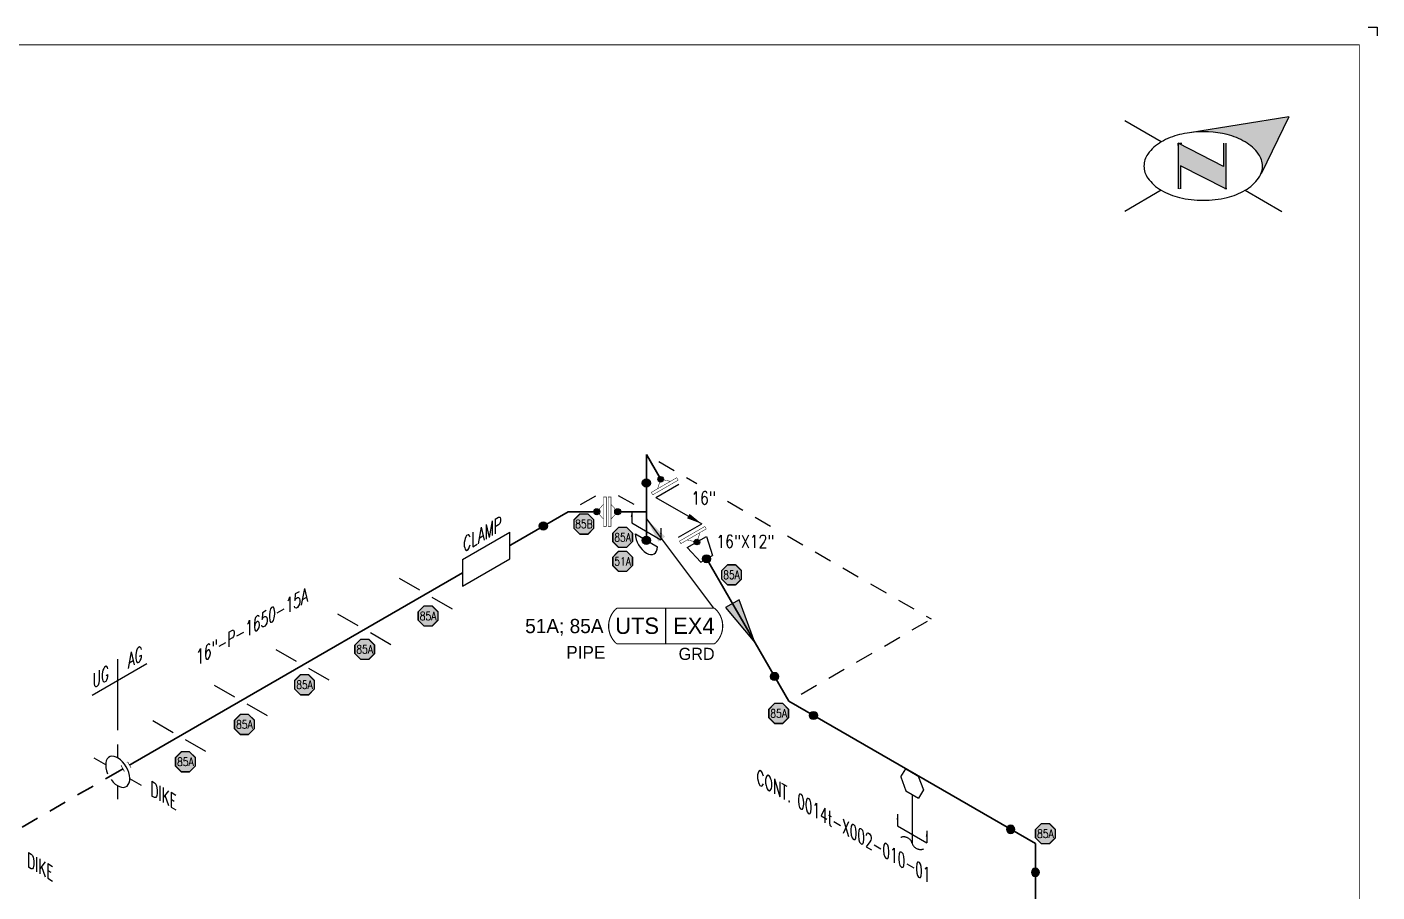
# Model space of a CAD drawing. Header units: inches. Extents: x 0 to 17.2, y 0 to 11.2.
# Drawn here: x 7.77 to 17.25, y 5.18 to 11.25 of the extents above; entities that cross this region are included whole.
import ezdxf
from ezdxf.enums import TextEntityAlignment as Align

# ---------------------------------------------------------------- set-up
doc = ezdxf.new("R2010")
doc.units = ezdxf.units.IN
doc.header["$MEASUREMENT"] = 0
doc.linetypes.add('HIDDEN2', pattern=[0.1875, 0.125, -0.0625])
for name, color, linetype in [('3', 1, 'Continuous'), ('BORDER', 3, 'Continuous'), ('COMP', 1, 'Continuous'), ('Continuation', 7, 'Continuous'), ('DL', 20, 'Continuous'), ('FITTINGS', 4, 'Continuous'), ('FLOW', 1, 'Continuous'), ('PART_PCML', 7, 'Continuous'), ('PART_SelectedCML_UT', 132, 'Continuous'), ('PIPE-ANNO', 150, 'HIDDEN2'), ('TEXT', 7, 'Continuous'), ('UNAS.PIPE', 251, 'Continuous'), ('WELD POINTS', 41, 'Continuous'), ('Welds', 7, 'Continuous')]:
    doc.layers.add(name, color=color, linetype=linetype)
doc.layers.add('PIPE', color=7, linetype='Continuous', lineweight=30)
doc.styles.add('CMLPAS', font='')
doc.styles.add('PART_Standard', font='romans', dxfattribs={"width": 0.8, "height": 0.09})
doc.styles.add('Richmond', font='arial.ttf')
doc.styles.add('SIMPLEX', font='ROMANS')
doc.styles.get("Standard").update_dxf_attribs({"font": 'arial.ttf'})
doc.styles.get('CMLPAS').set_extended_font_data('Cordia New')
doc.dimstyles.new('Richmond', dxfattribs={"dimtxt": 0.18, "dimasz": 0.18, "dimexe": 0.18, "dimexo": 0.0625, "dimgap": 0.09, "dimtad": 0, "dimtih": 1, "dimtoh": 1, "dimdec": 4, "dimzin": 0, "dimdsep": 46, "dimtxsty": 'Richmond', "dimcen": 0.09, "dimadec": 0, "dimazin": 0, "dimtfac": 1, "dimtdec": 4, "dimtofl": 0, "dimtmove": 0, "dimatfit": 3, "dimfxl": 1, "dimtolj": 1, "dimtzin": 0, "dimarcsym": 0})
doc.dimstyles.get("Standard").update_dxf_attribs({"dimtxt": 0.18, "dimasz": 0.18, "dimexe": 0.18, "dimexo": 0.0625, "dimgap": 0.09, "dimtad": 0, "dimtih": 1, "dimtoh": 1, "dimdec": 4, "dimzin": 0, "dimdsep": 46, "dimtxsty": 'Standard', "dimcen": 0.09, "dimadec": 0, "dimazin": 0, "dimtfac": 1, "dimtdec": 4, "dimtofl": 0, "dimtmove": 0, "dimatfit": 3, "dimfxl": 1, "dimtolj": 1, "dimtzin": 0, "dimarcsym": 0})

# ---------------------------------------------------------------- blocks, each defined once
blk = doc.blocks.new('north2')
at = {"layer": 'BORDER'}
for points in [[(-0.706, -0.7673, -0.156851), (-0.679, -0.8512, -0.095667), (-0.6893, -0.9048), (-0.4945, -0.5044), (-1.1905, -0.6173, -0.092194), (-0.9281, -0.6306, -0.072341), (-0.8009, -0.6813, -0.106617)], [(-0.9381, -1.0109), (-0.9364, -1.0092), (-0.9364, -0.6907), (-0.9524, -0.6907), (-0.9524, -0.8533), (-1.2701, -0.6907), (-1.2701, -0.7067), (-1.2701, -1.0118), (-1.254, -1.0118), (-1.254, -0.8492)]]:
    blk.add_hatch(color=7, dxfattribs=at).paths.add_polyline_path(points)
at = {"layer": 'BORDER', "color": 7}
for p, q in [((-1.3895, -0.6813), (-1.6462, -0.5331)), ((-0.4945, -0.5044), (-1.1905, -0.6173)), ((-0.4945, -0.5044), (-0.6893, -0.9048)), ((-1.2701, -0.6907), (-1.2701, -1.0118)), ((-0.9524, -0.8533), (-1.2701, -0.6907)), ((-1.2701, -0.7067), (-1.2701, -0.6907)), ((-1.262, -0.6907), (-1.246, -0.6907)), ((-0.9524, -0.6907), (-0.9524, -0.8533)), ((-0.9364, -0.6907), (-0.9364, -1.0118)), ((-0.9364, -1.0118), (-1.254, -0.8492)), ((-1.254, -0.8492), (-1.254, -1.0118)), ((-1.3895, -1.0211), (-1.6462, -1.1694)), ((-1.2603, -1.0109), (-1.262, -1.0092)), ((-0.9283, -1.0118), (-0.9444, -1.0118)), ((-0.8009, -1.0211), (-0.5441, -1.1694))]:
    blk.add_line(p, q, dxfattribs=at)
for centre, radius, start, end in [((-1.1517, -1.0932), 0.4756, 103.44948, 120), ((-1.0952, -1.3294), 0.7185, 97.62035, 103.44948), ((-1.0952, -1.3294), 0.7185, 76.55052, 97.62035), ((-1.0387, -1.0932), 0.4756, 60, 76.55052), ((-1.2376, -0.9443), 0.3037, 120, 144.34287), ((-0.9527, -0.9443), 0.3037, 35.65713, 60), ((-1.3674, -0.8512), 0.144, 144.34287, 180), ((-1.3674, -0.8512), 0.144, 180, 215.65713), ((-0.823, -0.8512), 0.144, 360, 35.65713), ((-0.823, -0.8512), 0.144, 337.57958, 360), ((-1.2376, -0.7582), 0.3037, 215.65713, 240), ((-0.9527, -0.7582), 0.3037, 300, 324.34287), ((-0.823, -0.8512), 0.144, 324.34287, 337.55468), ((-1.1517, -0.6093), 0.4756, 240, 256.55052), ((-1.0387, -0.6093), 0.4756, 283.44948, 300), ((-1.0952, -0.373), 0.7185, 256.55052, 270), ((-1.0952, -0.373), 0.7185, 270, 283.44948)]:
    blk.add_arc(centre, radius, start, end, dxfattribs=at)
blk = doc.blocks.new('A$C6804a2e5')
blk.add_blockref('north2', (0, 0))
blk = doc.blocks.new('A$C860dd1f6')
at = {"layer": 'PIPE'}
blk.add_blockref('A$C6804a2e5', (0, 0), dxfattribs=at)
blk = doc.blocks.new('Border')
at = {"layer": 'BORDER', "const_width": 0.005}
blk.add_lwpolyline([(0.25, 0.25), (17.25, 0.25), (17.25, 11.25), (0.25, 11.25)], close=True, dxfattribs=at)
blk = doc.blocks.new('6_PASS-THROUGH_GRADE_00')
at = {"color": 0, "linetype": 'ByBlock', "lineweight": -2}
for p, q in [((-0.1662, 0.0959), (-0.0846, 0.0489)), ((0.0846, 0.0489), (0.1662, 0.0959)), ((-0.1662, -0.0959), (-0.0846, -0.0489)), ((-0.0241, -0.045), (0, -0.045)), ((-0.0241, -0.0932), (0, -0.0932)), ((0, -0.045), (0, -0.0932)), ((0, -0.045), (0.0241, -0.045)), ((0, -0.0932), (0.0241, -0.0932)), ((0.0846, -0.0489), (0.1662, -0.0959))]:
    blk.add_line(p, q, dxfattribs=at)
blk.add_wipeout([(-0.0241, -0.045), (0.0241, -0.045), (0.0241, -0.0932), (-0.0241, -0.0932)], dxfattribs=at)
blk.add_ellipse((0, 0), major_axis=(-0.1197, 0), ratio=0.57735, start_param=4.915034, end_param=10.792929, dxfattribs=at)
blk = doc.blocks.new('1_Text_330')
at = {"layer": 'TEXT', "style": 'PART_Standard', "oblique": 330, "width": 0.8}
blk.add_attdef('3/4"', (0, 0), '', height=0.09, rotation=330, dxfattribs=at)
blk = doc.blocks.new('4_SUPPORT_I-BEAM_30')
at = {"color": 0, "linetype": 'ByBlock', "lineweight": -2}
for p, q in [((-0.0435, 0.0251), (-0.1857, 0.1072)), ((0.1857, -0.1072), (0.0435, -0.0251))]:
    blk.add_line(p, q, dxfattribs=at)
blk = doc.blocks.new('2_WELD_SINGLE_00')
at = {"linetype": 'ByBlock', "lineweight": -2}
h = blk.add_hatch(color=0, dxfattribs=at)
edge = h.paths.add_edge_path()
edge.add_arc((0, 0), 0.0286, 0, 360)
at = {"color": 0, "linetype": 'ByBlock', "lineweight": -2}
blk.add_circle((0, 0), 0.0286, dxfattribs=at)
blk = doc.blocks.new('*U101')
at = {"layer": 'WELD POINTS', "rotation": 270}
blk.add_blockref('2_WELD_SINGLE_00', (0, 0.2009), dxfattribs=at)
at = {"layer": 'WELD POINTS'}
blk.add_blockref('2_WELD_SINGLE_00', (0, -0.2009), dxfattribs=at)
blk = doc.blocks.new('A09')
at = {"layer": 'Welds'}
h = blk.add_hatch(color=256, dxfattribs=at)
h.dxf.hatch_style = 1
h.paths.add_polyline_path([(-0.03, 0, 1), (0.03, 0, 1)])
blk.add_circle((0, 0), 0.03, dxfattribs=at)
blk = doc.blocks.new('*U102')
blk.add_wipeout([(0, 0.0812), (-0.1029, 0.0341), (-0.1029, -0.0341), (0, -0.0812), (0.1029, -0.0341), (0.1029, 0.0341)])
at = {"linetype": 'Continuous', "const_width": 0.00347}
for points in [[(0.1029, 0.0263), (-0.1029, 0.0263), (-0.1029, 0.0063), (0.1029, 0.0063)], [(-0.1029, -0.0063), (0.1029, -0.0063), (0.1029, -0.0263), (-0.1029, -0.0263)]]:
    blk.add_lwpolyline(points, close=True, dxfattribs=at)
for points in [[(0.052, 0.0263), (0, 0.0735), (-0.052, 0.0263)], [(0.052, -0.0263), (0, -0.0735), (-0.052, -0.0263)]]:
    blk.add_lwpolyline(points, dxfattribs=at)
at = {"layer": 'Welds', "xscale": 0.7, "yscale": 0.7, "zscale": 0.7}
for p in [(0, 0.0735), (0, -0.0735)]:
    blk.add_blockref('A09', p, dxfattribs=at)
blk = doc.blocks.new('3_VALVE_FLANGE_CHECK_00')
at = {"color": 0, "linetype": 'ByBlock', "lineweight": -2}
blk.add_wipeout([(0.1875, 0.0937), (-0.1875, 0.0937), (-0.1875, -0.0938), (0.1875, -0.0938)], dxfattribs=at)
for p, q in [((-0.1875, -0.0938), (-0.1875, 0.0937)), ((-0.1604, -0.0938), (-0.1604, 0.0937)), ((-0.1604, -0.0938), (0.1604, 0.0937)), ((0.1604, -0.0938), (0.1604, 0.0937)), ((0.1875, -0.0938), (0.1875, 0.0937))]:
    blk.add_line(p, q, dxfattribs=at)
blk.add_solid([(0.0578, 0.0547), (0.1604, 0.0937), (0.076, 0.0235)], dxfattribs=at)
blk = doc.blocks.new('*U104')
blk.add_wipeout([(-0.0221, -0.0043), (-0.0221, -0.1073), (0.012, -0.1073), (0.0592, -0.0043), (0.012, 0.0986), (-0.0221, 0.0986)]).dxf.layer = 'COMP'
at = {"layer": 'COMP', "linetype": 'Continuous', "const_width": 0.00347}
blk.add_lwpolyline([(0.01, -0.1058), (0.01, 0.1001), (-0.01, 0.1001), (-0.01, -0.1058)], close=True, dxfattribs=at)
blk.add_lwpolyline([(0.01, -0.0549), (0.0572, -0.0029), (0.01, 0.0491)], dxfattribs=at)
at = {"layer": '3', "xscale": 0.65, "yscale": 0.65, "zscale": 0.65}
blk.add_blockref('A09', (0.0572, -0.0029), dxfattribs=at)
blk = doc.blocks.new('1_Text_00')
at = {"layer": 'TEXT', "style": 'PART_Standard', "width": 0.8}
blk.add_attdef('TEXT', (-0.062, -0.0144), '', height=0.09, dxfattribs=at)
blk = doc.blocks.new('2_REDUCER_THREAD_CONCENTRIC_00')
at = {"color": 0, "linetype": 'ByBlock', "lineweight": -2}
blk.add_wipeout([(0.0677, 0.0469), (-0.0677, 0.0781), (-0.0677, -0.0781), (0.0677, -0.0469)], dxfattribs=at)
for p, q in [((-0.0677, -0.0781), (-0.0677, 0.0781)), ((-0.0677, 0.0781), (0.0677, 0.0469)), ((0.0677, -0.0469), (0.0677, 0.0469)), ((-0.0677, -0.0781), (0.0677, -0.0469))]:
    blk.add_line(p, q, dxfattribs=at)
blk = doc.blocks.new('*U106')
at = {"layer": 'WELD POINTS'}
for p, rotation in [((-0.1004, 0.174), 300.0000000000012), ((0.174, -0.1004), 59.99999999999983)]:
    blk.add_blockref('2_WELD_SINGLE_00', p, dxfattribs=dict(at, rotation=rotation))
blk = doc.blocks.new('2_ELBOW_WELD_30')
at = {"linetype": 'ByBlock', "lineweight": -2}
h = blk.add_hatch(color=0, dxfattribs=at)
edge = h.paths.add_edge_path()
edge.add_arc((0.174, 0.1004), 0.0286, 0, 360)
h = blk.add_hatch(color=0, dxfattribs=at)
edge = h.paths.add_edge_path()
edge.add_arc((0, -0.2009), 0.0286, 0, 360)
at = {"color": 0, "linetype": 'ByBlock', "lineweight": -2}
for centre in [(0.174, 0.1004), (0, -0.2009)]:
    blk.add_circle(centre, 0.0286, dxfattribs=at)
blk = doc.blocks.new('1_BREAK-PIPE_PIPE_00')
at = {"color": 0, "linetype": 'ByBlock', "lineweight": -2}
for centre, major_axis in [((-0.03, 0.092), (0, -0.101)), ((0.03, -0.092), (0, 0.101))]:
    blk.add_ellipse(centre, major_axis=major_axis, ratio=0.711978, start_param=0.427466, end_param=3.141593, dxfattribs=at)
blk = doc.blocks.new('1_Tilde_30')
at = {"layer": 'PIPE-ANNO', "xscale": -0.5000000000000001, "yscale": 0.5000000000000001, "zscale": 0.5000000000000001, "rotation": 114.4010914305396}
blk.add_blockref('1_BREAK-PIPE_PIPE_00', (0, 0), dxfattribs=at)
blk = doc.blocks.new('1_Cont_330')
at = {"layer": 'Continuation', "style": 'PART_Standard', "oblique": 330, "width": 0.8}
blk.add_attdef('CONT.', (0, 0), '', height=0.09, rotation=330, dxfattribs=at)
blk = doc.blocks.new('1_Text_30')
at = {"layer": 'TEXT', "style": 'PART_Standard', "oblique": 30, "width": 0.8}
blk.add_attdef('TEXT', (0, 0), '', height=0.09, rotation=30, dxfattribs=at)
blk = doc.blocks.new('1_ARROW_FLOW_00')
at = {"linetype": 'ByBlock', "lineweight": -2}
blk.add_hatch(color=0, dxfattribs=at).paths.add_polyline_path([(0.1572, 0), (-0.1572, 0.0553), (-0.1572, -0.0553)])
at = {"color": 0, "linetype": 'ByBlock', "lineweight": -2}
for p, q in [((0.1572, 0), (-0.1572, 0.0553)), ((-0.1572, 0.0553), (-0.1572, -0.0553)), ((-0.1572, -0.0553), (0.1572, 0))]:
    blk.add_line(p, q, dxfattribs=at)
blk = doc.blocks.new('*U109')
at = {"layer": 'PIPE-ANNO', "linetype": 'Continuous'}
for p, q in [((0, 0.1), (0, 0.6)), ((-0.1786, 0.3469), (0.2054, 0.5686))]:
    blk.add_line(p, q, dxfattribs=at)
at = {"layer": 'TEXT', "style": 'PART_Standard', "oblique": 30, "width": 0.8}
blk.add_attdef('SPEC_1_30/30', (-0.1756, 0.391), '', height=0.09, rotation=30, dxfattribs=at)
blk.add_attdef('SPEC_2_30/30', text='', height=0.09, rotation=30, dxfattribs=at).set_placement((0.1747, 0.5932), align=Align.RIGHT)
blk = doc.blocks.new('2_INSTRUMENT_THREAD_30')
at = {"color": 0, "linetype": 'ByBlock', "lineweight": -2}
blk.add_wipeout([(-0.1685, -0.0035), (0.1637, 0.1882), (0.1637, 0.0007), (-0.1685, -0.191)], dxfattribs=at)
for p, q in [((-0.1685, -0.0035), (0.1637, 0.1882)), ((0.1637, 0.0007), (0.1637, 0.1882)), ((-0.1685, -0.191), (0.1637, 0.0007)), ((-0.1685, -0.0035), (-0.1685, -0.191))]:
    blk.add_line(p, q, dxfattribs=at)
blk = doc.blocks.new('PART_PCML')
blk.add_hatch(color=0).paths.add_polyline_path([(-0.0699, -0.029), (-0.029, -0.0699), (0.029, -0.0699), (0.0699, -0.029), (0.0699, 0.029), (0.029, 0.0699), (-0.029, 0.0699), (-0.0699, 0.029)])
at = {"color": 7, "const_width": 0.009}
blk.add_lwpolyline([(-0.0699, 0.029), (-0.029, 0.0699), (0.029, 0.0699), (0.0699, 0.029), (0.0699, -0.029), (0.029, -0.0699), (-0.029, -0.0699), (-0.0699, -0.029), (-0.0699, 0.029), (-0.029, 0.0699)], dxfattribs=at)
at = {"color": 18, "true_color": 0x000000}
blk.add_lwpolyline([(-0.029, 0.0699), (-0.0699, 0.029), (-0.0699, -0.029), (-0.029, -0.0699), (0.029, -0.0699), (0.0699, -0.029), (0.0699, 0.029), (0.029, 0.0699)], close=True, dxfattribs=at)
at = {"color": 7, "true_color": 0xffffff, "style": 'SIMPLEX', "width": 0.8, "flags": 1}
for tag, p in [('CIRCUIT', (-0.0939, 0.0889)), ('DM', (-0.0527, -0.1332)), ('TYPE', (-0.0749, -0.2043))]:
    blk.add_attdef(tag, p, '', height=0.0586, dxfattribs=at)
at = {"color": 7, "true_color": 0xffffff, "style": 'SIMPLEX', "width": 0.8}
blk.add_attdef('DMDISP', text='', height=0.0586, dxfattribs=at).set_placement((0, 0), align=Align.MIDDLE_CENTER)
blk = doc.blocks.new('CMLPAS')
at = {"const_width": 0.008}
blk.add_lwpolyline([(0.0625, 0.125, 0.454441), (0.0625, -0.125), (0.75, -0.125, 0.454441), (0.75, 0.125)], format="xyb", close=True, dxfattribs=at)
blk.add_lwpolyline([(0.4063, -0.125), (0.4063, 0.125)], dxfattribs=at)
at = {"style": 'CMLPAS', "flags": 1}
for tag, p in [('STATE', (0.75, 0.6229)), ('DL', (0.75, 0.4817)), ('CIRCUIT', (0.75, 0.3405)), ('SUBSINTERVAL(MONTHS)', (-0.0251, -0.3355)), ('OLD_ID', (0.75, -0.3366)), ('OLD_NDE', (0.75, -0.4778)), ('OLD_ENTY', (0.7411, -0.6357)), ('SIZE', (0.7473, -0.7611)), ('SPEC', (0.7473, -0.9022)), ('JUSTIFY', (0.7473, -1.0434)), ('COMMENTS', (0.7473, -1.1846)), ('OLD_ASSET', (0.75, -1.3262)), ('SCHED', (0.7371, -1.4689)), ('NOM_THICK', (0.7521, -1.6102)), ('CORR_ALLOW', (0.763, -1.7453)), ('TML_STATUS', (0.7723, -1.8777)), ('FLOW_ORDER', (0.7785, -2.1301))]:
    blk.add_attdef(tag, text='', height=0.1, dxfattribs=at).set_placement(p, align=Align.MIDDLE_RIGHT)
at = {"style": 'CMLPAS'}
for tag, height, p in [('CHILD', 0.25, (0.75, 0.269)), ('###', 0.115, (0.75, 0.002)), ('ACCESS', 0.085, (0.75, -0.1954))]:
    blk.add_attdef(tag, text='', height=height, dxfattribs=at).set_placement(p, align=Align.MIDDLE_RIGHT)
at = {"color": 152, "style": 'CMLPAS'}
for tag, height, p in [('SPECIAL', 0.085, (0.4055, 0.1897)), ('DM-TYPE', 0.1, (-0.03, 0)), ('COMP', 0.09, (-0.0174, -0.185))]:
    blk.add_attdef(tag, text='', height=height, dxfattribs=at).set_placement(p, align=Align.MIDDLE_RIGHT)
at = {"style": 'CMLPAS'}
blk.add_attdef('NDE', text='', height=0.115, dxfattribs=at).set_placement((0.206, 0.002), align=Align.MIDDLE_CENTER)
blk = doc.blocks.new('*U95')
at = {"color": 20, "linetype": 'ByBlock', "ltscale": 0.7}
blk.add_line((-0.1026, 0.1218), (0.1026, 0.0032), dxfattribs=at)
for points in [[(-0.1026, 0.2043), (-0.1026, 0.1218)], [(0.1026, 0.0859), (0.1026, 0.0032)]]:
    blk.add_leader(points, dimstyle='Richmond', override={"dimasz": 0.04, "dimgap": 0.09, "dimtad": 0}, dxfattribs=at)

msp = doc.modelspace()

# ---------------------------------------------------------------- linework, layer by layer
for p, q in [((17.1875, 11.25), (17.25, 11.25)), ((17.25, 11.25), (17.25, 11.1875))]:
    msp.add_line(p, q)
at = {"layer": 'FITTINGS'}
msp.add_line((12.0424, 7.6915), (12.197, 7.6022), dxfattribs=at)
msp.add_ellipse((12.1197, 7.6468), major_axis=(0.0547, -0.0947), ratio=0.57735, start_param=-2.356194, end_param=0.785398, dxfattribs=at)
at = {"layer": 'PIPE'}
for p, q in [((12.1197, 7.6468), (12.1197, 8.2495)), ((12.1197, 8.2495), (13.1197, 6.5175)), ((8.408, 6.0217), (11.5709, 7.8477)), ((11.5709, 7.8477), (12.1197, 7.8477)), ((14.8517, 5.5175), (14.8517, 4.8775))]:
    msp.add_line(p, q, dxfattribs=at)
at = {"layer": 'PIPE', "linetype": 'HIDDEN2'}
msp.add_line((7.542, 5.5217), (8.408, 6.0217), dxfattribs=at)
at = {"layer": 'PIPE-ANNO'}
for p, q in [((12.6887, 7.921), (12.9926, 7.7455)), ((13.11, 7.6777), (14.1197, 7.0948)), ((13.2063, 6.5675), (14.1197, 7.0948))]:
    msp.add_line(p, q, dxfattribs=at)
at = {"layer": 'UNAS.PIPE', "linetype": 'Continuous'}
msp.add_line((13.9421, 6.0426), (14.0293, 5.9923), dxfattribs=at)
at = {"layer": 'UNAS.PIPE'}
msp.add_line((13.9857, 6.0175), (13.9857, 5.5208), dxfattribs=at)

# ---------------------------------------------------------------- block references
at = {"xscale": -1}
msp.add_blockref('1_Tilde_30', (13.9857, 5.5208), dxfattribs=at)
at = {"layer": 'BORDER'}
msp.add_blockref('A$C860dd1f6', (17.125, 11.125), dxfattribs=at)
at = {"layer": 'DL'}
msp.add_blockref('*U95', (13.9857, 5.5208), dxfattribs=at)
at = {"layer": 'FITTINGS'}
for p in [(10.5728, 7.2715), (10.1398, 7.0215), (9.7068, 6.7715), (9.2737, 6.5215), (8.8407, 6.2715)]:
    msp.add_blockref('4_SUPPORT_I-BEAM_30', p, dxfattribs=at)
at = {"layer": 'FLOW', "xscale": -1, "yscale": -1, "rotation": 120.0000000000003}
msp.add_blockref('1_ARROW_FLOW_00', (12.8027, 7.0664), dxfattribs=at)
at = {"layer": 'PART_PCML', "color": 96}
msp.add_blockref('PART_PCML', (11.9533, 7.4992), dxfattribs=at).add_auto_attribs({'DMDISP': '51A'})
at = {"layer": 'PART_PCML', "color": 13}
for p in [(10.587, 7.1153), (10.1421, 6.8817), (9.7198, 6.6331), (13.0488, 6.4314), (9.2976, 6.3543), (8.8833, 6.0922), (14.9216, 5.5874)]:
    msp.add_blockref('PART_PCML', p, dxfattribs=at).add_auto_attribs({'DMDISP': '85A'})
at = {"layer": 'PART_SelectedCML_UT'}
msp.add_blockref('CMLPAS', (11.849, 7.0452), dxfattribs=at).add_auto_attribs({'###': 'EX4', 'NDE': 'UTS', 'DM-TYPE': '51A; 85A', 'COMP': 'PIPE', 'ACCESS': 'GRD'})
at = {"layer": 'PIPE-ANNO'}
msp.add_blockref('*U109', (8.408, 6.2135), dxfattribs=at).add_auto_attribs({'SPEC_1_30/30': 'UG', 'SPEC_2_30/30': 'AG'})
at = {"layer": 'TEXT'}
for name, p, values in [('1_Text_30', (8.9595, 6.7658), {'TEXT': '16"-P-1650-15A'}), ('1_Text_330', (8.6378, 5.8576), {'3/4"': 'DIKE'}), ('1_Text_330', (7.7718, 5.3576), {'3/4"': 'DIKE'})]:
    msp.add_blockref(name, p, dxfattribs=at).add_auto_attribs(values)
at = {"layer": 'WELD POINTS'}
for name, p in [('*U101', (12.1197, 7.8477)), ('*U106', (13.1197, 6.5175))]:
    msp.add_blockref(name, p, dxfattribs=at)
at = {"layer": 'WELD POINTS', "rotation": 30.00000000000001}
msp.add_blockref('2_WELD_SINGLE_00', (11.3969, 7.7473), dxfattribs=at)
at = {"layer": 'WELD POINTS', "xscale": -1}
msp.add_blockref('2_ELBOW_WELD_30', (14.8517, 5.5175), dxfattribs=at)

# ---------------------------------------------------------------- next in the draw order: wipeouts: each hides what was drawn before it
msp.add_wipeout([(14.0293, 5.9923), (14.0647, 5.8943), (14.0311, 5.8362), (13.9421, 5.8876), (13.9067, 5.9856), (13.9421, 6.0426)]).dxf.layer = 'UNAS.PIPE'

# ---------------------------------------------------------------- next in the draw order: linework, layer by layer
at = {"layer": 'PIPE'}
msp.add_line((13.1197, 6.5175), (14.8517, 5.5175), dxfattribs=at)
at = {"layer": 'UNAS.PIPE', "linetype": 'Continuous'}
for p, q in [((13.9067, 5.9856), (13.9421, 6.0426)), ((13.9067, 5.9856), (13.9421, 5.8876)), ((14.0293, 5.9923), (14.0647, 5.8943)), ((13.9421, 5.8876), (14.0311, 5.8362)), ((14.0647, 5.8943), (14.0311, 5.8362))]:
    msp.add_line(p, q, dxfattribs=at)

# ---------------------------------------------------------------- next in the draw order: block references
at = {"layer": 'BORDER'}
msp.add_blockref('Border', (-0.125, -0.125), dxfattribs=at)
at = {"layer": 'Continuation'}
msp.add_blockref('1_Cont_330', (12.8931, 5.9407), dxfattribs=at).add_auto_attribs({'CONT.': 'CONT. 0014t-X002-010-01'})

# ---------------------------------------------------------------- next in the draw order: block references
at = {"layer": 'COMP', "rotation": 90}
msp.add_blockref('*U102', (11.8453, 7.8477), dxfattribs=at)
at = {"layer": 'FITTINGS'}
for name, p, rotation in [('3_VALVE_FLANGE_CHECK_00', (12.3475, 7.855), 300.0000000000002), ('6_PASS-THROUGH_GRADE_00', (8.408, 6.0217), 119.9999999999999)]:
    msp.add_blockref(name, p, dxfattribs=dict(at, rotation=rotation))
msp.add_blockref('2_INSTRUMENT_THREAD_30', (10.9975, 7.5167), dxfattribs=at)

# ---------------------------------------------------------------- next in the draw order: linework, layer by layer
at = {"layer": 'PIPE-ANNO'}
for p in [(11.6575, 7.8977), (12.0331, 7.8977)]:
    msp.add_line(p, (11.8453, 8.0062), dxfattribs=at)

# ---------------------------------------------------------------- next in the draw order: block references
at = {"layer": 'COMP', "ltscale": 0.65, "rotation": 120.0000000000004}
msp.add_blockref('*U104', (12.2462, 8.0246), dxfattribs=at)
at = {"layer": 'DL'}
msp.add_blockref('*U95', (12.1197, 7.6468), dxfattribs=at)
at = {"layer": 'FITTINGS', "rotation": 300.0000000000001}
msp.add_blockref('2_REDUCER_THREAD_CONCENTRIC_00', (12.5086, 7.5758), dxfattribs=at)
at = {"layer": 'PART_PCML', "color": 13}
for p, values in [((11.6812, 7.761), {'DMDISP': '85B'}), ((11.9533, 7.6676), {'DMDISP': '85A'})]:
    msp.add_blockref('PART_PCML', p, dxfattribs=at).add_auto_attribs(values)
at = {"layer": 'TEXT'}
for name, p, values in [('1_Text_00', (12.4972, 7.9135), {'TEXT': '16"'}), ('1_Text_30', (10.8336, 7.5624), {'TEXT': 'CLAMP'})]:
    msp.add_blockref(name, p, dxfattribs=at).add_auto_attribs(values)

# ---------------------------------------------------------------- next in the draw order: linework, layer by layer
at = {"layer": 'PIPE-ANNO'}
msp.add_line((12.2063, 8.1995), (12.4732, 8.0454), dxfattribs=at)

# ---------------------------------------------------------------- next in the draw order: block references
at = {"layer": 'COMP', "ltscale": 0.65, "rotation": 300.0000000000003}
msp.add_blockref('*U104', (12.4487, 7.6853), dxfattribs=at)
at = {"layer": 'PART_PCML', "color": 13}
msp.add_blockref('PART_PCML', (12.7178, 7.4045), dxfattribs=at).add_auto_attribs({'DMDISP': '85A'})
at = {"layer": 'TEXT'}
msp.add_blockref('1_Text_00', (12.6733, 7.6085), dxfattribs=at).add_auto_attribs({'TEXT': '16"X12"'})

# ---------------------------------------------------------------- next in the draw order: block references
at = {"layer": 'WELD POINTS'}
msp.add_blockref('2_WELD_SINGLE_00', (12.5425, 7.5172), dxfattribs=at)

# ---------------------------------------------------------------- next in the draw order: leaders
at = {"layer": 'PART_SelectedCML_UT'}
msp.add_leader([(12.1197, 7.7984), (12.5921, 7.1702)], dimstyle='Standard', dxfattribs=at)

doc.saveas('drawing.dxf')
